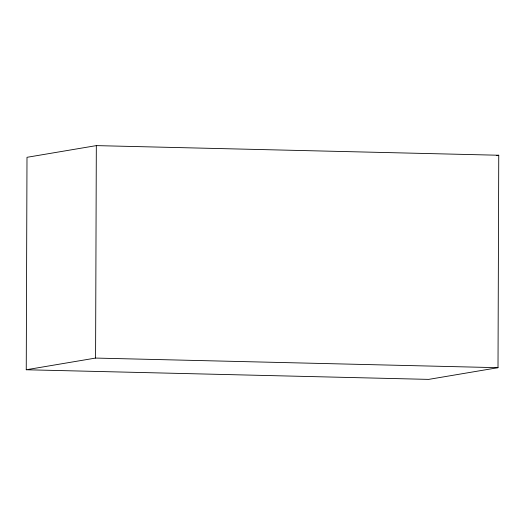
<?xml version="1.0" encoding="UTF-8"?>
<svg xmlns="http://www.w3.org/2000/svg" width="525" height="525" viewBox="0 0 525 525"><rect width="100%" height="100%" fill="white"/><g stroke="black" fill="none" stroke-linecap="round" stroke-linejoin="round"><path stroke-width="0.79" d="M26.25 369.758L26.992 157.31L96.324 145.615L498.75 155.243L498.008 367.69L428.676 379.385L26.25 369.758L95.583 358.07L498.008 367.69M95.583 358.07L96.324 145.615M496.328 155.649L498.75 155.243"/></g></svg>
